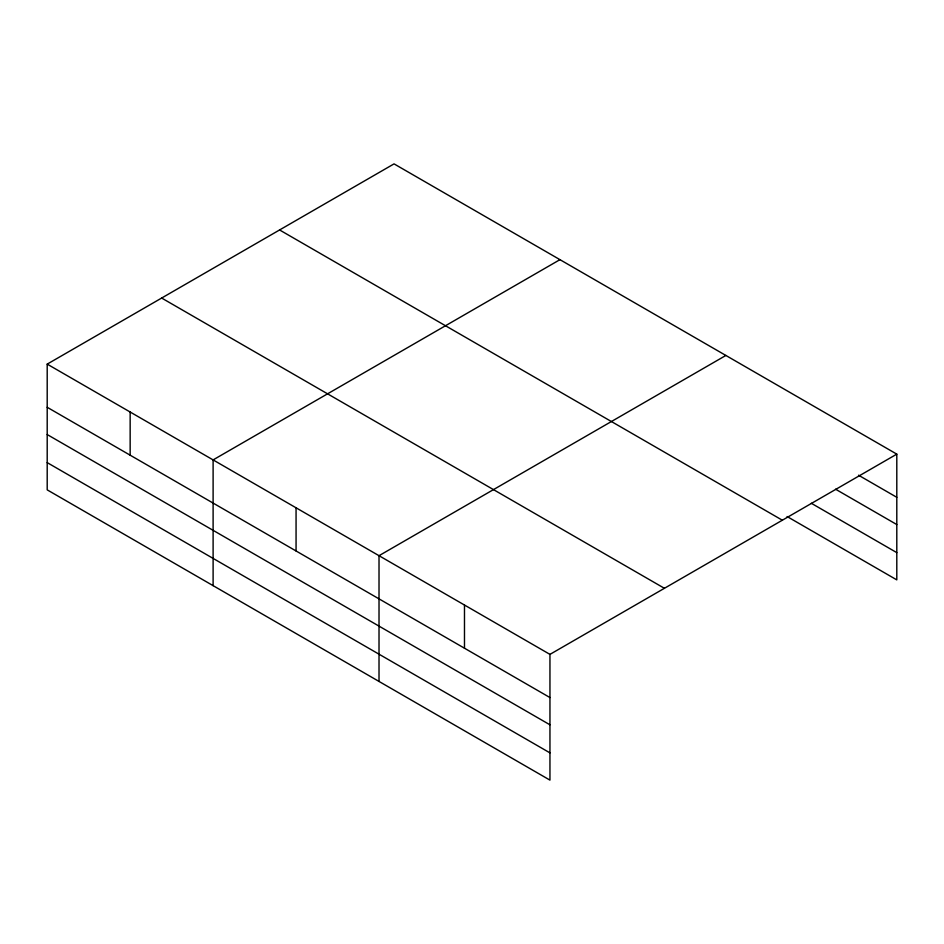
<?xml version="1.0" encoding="UTF-8"?>
<svg xmlns="http://www.w3.org/2000/svg" width="944" height="944" viewBox="0 0 944 944"><rect width="100%" height="100%" fill="white"/><g stroke="black" fill="none" stroke-linecap="round" stroke-linejoin="round"><path stroke-width="1.42" d="M787.095 516.533L896.8 579.876L896.8 454.135L394.049 163.878L47.2 364.124L47.2 489.865L549.951 780.122L549.951 654.381L47.2 364.124M559.957 259.659L213.108 459.905L213.108 585.646M725.865 355.451L379.016 555.697L379.016 681.438M549.951 654.381L896.8 454.135M858.533 475.21L896.8 497.311M835.57 489.204L896.8 524.557M811.333 503.282L896.8 552.629M279.589 229.958L782.34 520.215M161.66 298.044L664.411 588.301M47.2 407.289L549.951 697.557M47.2 434.547L549.951 724.803M47.2 462.619L549.951 752.875M464.483 605.045L464.483 648.209M296.062 507.801L296.062 550.977M130.154 412.021L130.154 455.185"/></g></svg>
